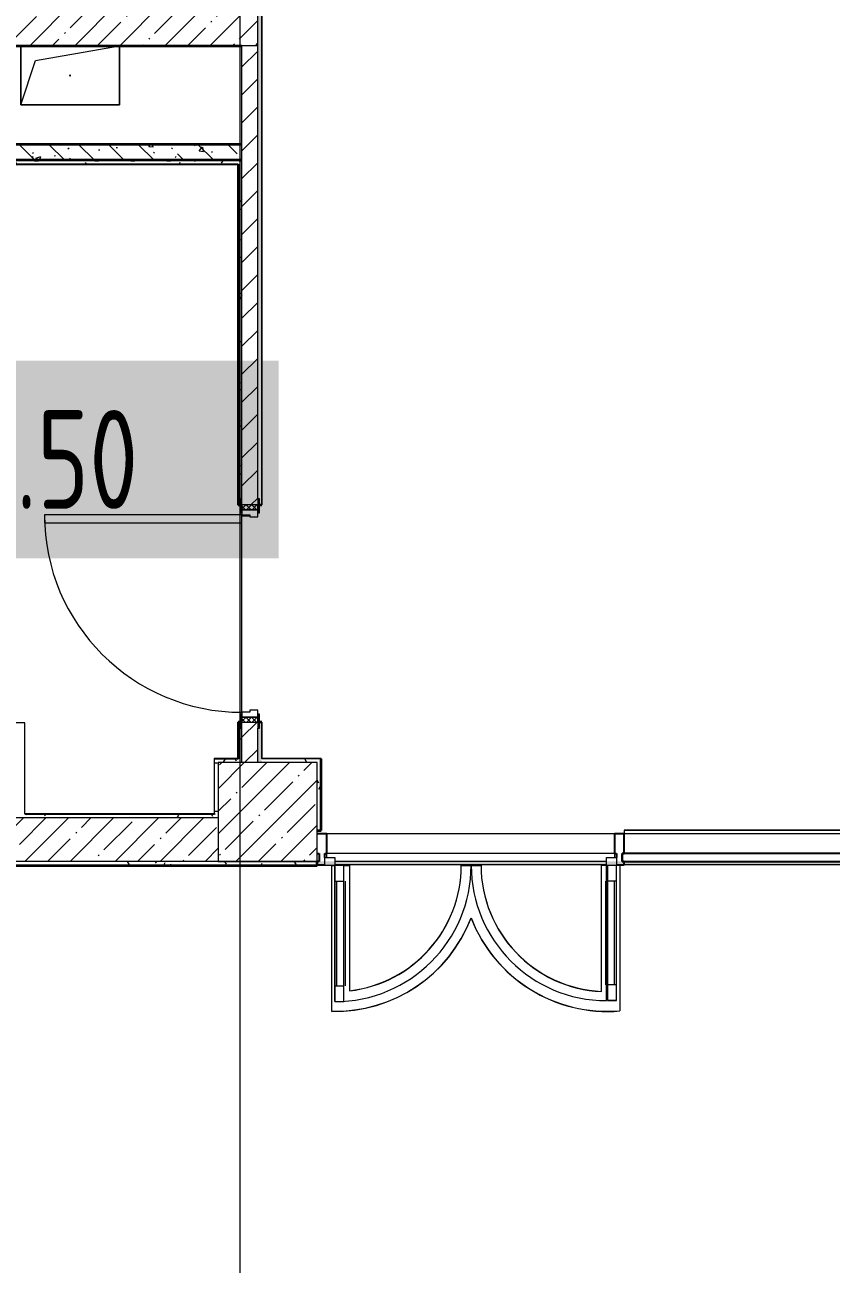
# Model space of a CAD drawing. Header units: millimetres. Extents: x 3914 to 443608, y -156176 to 78197.
# Drawn here: x 274585 to 278667, y -134617 to -128342 of the extents above; entities that cross this region are included whole.
import ezdxf

# ---------------------------------------------------------------- set-up
doc = ezdxf.new("R2010")
doc.units = ezdxf.units.MM
doc.linetypes.add('200_ШТРИХ__ш1_п0_6_', pattern=[160, 100, -60])
doc.linetypes.add('Осевая', pattern=[6350, 1270, -952.5, 3175, -952.5])
doc.layers.add('A-AREA-PATT-2', color=7, linetype='Continuous', lineweight=5, true_color=0xcde0ef, transparency=1)
for name, color, linetype, lineweight in [('A-DETL-GENF', 7, 'Continuous', 9), ('A-DOOR-1', 7, 'Continuous', 5), ('A-DOOR-2', 7, '200_ШТРИХ__ш1_п0_6_', 5), ('A-DOOR-FRAM-2', 7, 'Continuous', 5), ('A-FLOR', 7, 'Continuous', 9), ('A-GENM', 7, 'Continuous', 9), ('A-GLAZ-CURT', 7, 'Continuous', 9), ('A-GLAZ-CURT-2', 7, 'Continuous', 25), ('A-GLAZ-CWMG', 7, 'Continuous', 9), ('A-GLAZ-CWMG-1', 7, 'Continuous', 25), ('A-WALL', 7, 'Continuous', 5), ('A-WALL-1', 7, 'Continuous', 35), ('I-WALL', 7, 'Continuous', 5), ('S-COLS', 7, 'Continuous', 9), ('S-COLS-1', 7, 'Continuous', 5), ('Оси', 7, 'Continuous', 9), ('Оси-2', 7, 'Осевая', 9)]:
    doc.layers.add(name, color=color, linetype=linetype, lineweight=lineweight)
doc.layers.add('A-DOOR-FRAM-1', color=7, linetype='Continuous', lineweight=5, true_color=0xc0c0c0)
doc.layers.add('A-WALL-FNSH-1', color=9, linetype='Continuous', lineweight=5, true_color=0x808080)
doc.styles.add('СПДС', font='ГОСТ тип А.ttf', dxfattribs={"width": 0.9})
pattern_1 = [(45, (174964.42, -145977.62), (-114.04925, 114.04925), []), (45, (175078.47, -145977.62), (-114.04925, 114.04925), [201.612, -40.322, 6.706, -33.617])]
pattern_2 = [(0, (174964.42, -145977.62), (243.84, 60.96), [20.117, -162.763, 20.117, -162.763, -975.36]), (0, (174964.42, -145977.62), (243.84, 60.96), [-365.76, 20.117, -345.643, 20.117, -162.763, -426.72]), (0, (174964.42, -145977.62), (243.84, 60.96), [-914.4, 20.117, -101.803, 20.117, -284.683]), (120, (175055.86, -145947.14), (-174.71291, 180.691634), [20.117, -162.763, 20.117, -162.763, -975.36]), (120, (175055.86, -145947.14), (-174.71291, 180.691634), [-365.76, 20.117, -345.643, 20.117, -162.763, -426.72]), (120, (175055.86, -145947.14), (-174.71291, 180.691634), [-914.4, 20.117, -101.803, 20.117, -284.683]), (240, (175086.34, -145825.22), (-69.12709, -241.651634), [20.117, -162.763, 20.117, -162.763, -975.36]), (240, (175086.34, -145825.22), (-69.12709, -241.651634), [-365.76, 20.117, -345.643, 20.117, -162.763, -426.72]), (240, (175086.34, -145825.22), (-69.12709, -241.651634), [-914.4, 20.117, -101.803, 20.117, -284.683])]

# ---------------------------------------------------------------- blocks, each defined once
blk = doc.blocks.new('GM_Отверстие прямоугольное _в плите_ - Отверстие-21610241-Объем проектирования 2 этажа')
at = {"layer": 'A-GENM'}
for p, q in [((-250, -150), (-250, 150)), ((-250, 150), (-250, -150)), ((-175, 75), (250, 150)), ((250, 150), (250, -150)), ((250, -150), (250, 150)), ((-250, -150), (-175, 75)), ((250, -150), (-250, -150)), ((-250, -150), (250, -150))]:
    blk.add_line(p, q, dxfattribs=at)
for start, end in [(360, 180), (180, 360)]:
    blk.add_arc((0, 0), 2.5, start, end, dxfattribs=at)
blk = doc.blocks.new('BSC_Колонна _Прямоугольная - 500х500-17857564-Объем проектирования 2 этажа')
at = {"layer": 'S-COLS-1'}
h = blk.add_hatch(dxfattribs=at)
h.set_pattern_fill('FP_181', color=256, style=0, pattern_type=2)
h.set_pattern_definition([(45, (-100850, -13650), (-114.04925, 114.04925), []), (45, (-100735.95, -13650), (-114.04925, 114.04925), [201.613, -40.323, 6.706, -33.617])])
h.paths.add_polyline_path([(250, -250), (250, 250), (-250, 250), (-250, -250)])
for p, q in [((250, 250), (-250, 250)), ((-250, 250), (-250, -250)), ((250, -250), (250, 250)), ((-250, -250), (250, -250))]:
    blk.add_line(p, q, dxfattribs=at)
blk = doc.blocks.new('Прямоугольный импост - Импост структурный с накладкой - 160мм Темный-V501-Объем проектирования 2 этажа')
at = {"layer": 'A-GLAZ-CWMG-1'}
for p, q in [((0, 17), (-40, 17)), ((-10, -40), (-10, 0)), ((-10, 0), (0, 0)), ((0, 0), (0, 17)), ((-40, -40), (-50, -40)), ((-50, -40), (-50, -140)), ((-40, -20), (-40, -40)), ((0, -40), (-10, -40)), ((-50, -140), (0, -140))]:
    blk.add_line(p, q, dxfattribs=at)
blk = doc.blocks.new('Прямоугольный импост - Импост структурный с накладкой - 160мм Темный-32427025-Объем проектирования 2 этажа')
at = {"layer": 'A-GLAZ-CWMG'}
for p, q in [((102605, 13540), (101150, 13540)), ((101150, 13420), (101150, 13440)), ((102605, 13440), (101150, 13440)), ((102605, 13440), (102605, 13420)), ((102565, 13400), (101190, 13400)), ((102565, 13383), (101190, 13383))]:
    blk.add_line(p, q, dxfattribs=at)
blk = doc.blocks.new('Системная панель - Стекло - 40мм-32427252-Объем проектирования 2 этажа')
at = {"layer": 'A-GLAZ-CURT-2'}
for p, q in [((720, 40), (-720, 40)), ((-720, 40), (-720, 0)), ((-720, 0), (720, 0)), ((720, 0), (720, 40))]:
    blk.add_line(p, q, dxfattribs=at)
blk = doc.blocks.new('Прямоугольный импост - Импост структурный с накладкой - 160мм Темный-32427244-Объем проектирования 2 этажа')
at = {"layer": 'A-GLAZ-CWMG-1'}
for p, q in [((-15, 17), (25, 17)), ((25, 0), (15, 0)), ((15, 0), (15, -40)), ((25, 17), (25, 0)), ((-25, -140), (-25, -40)), ((-25, -40), (-15, -40)), ((-15, -40), (-15, -20)), ((15, -40), (25, -40)), ((25, -40), (25, -140)), ((25, -140), (-25, -140))]:
    blk.add_line(p, q, dxfattribs=at)
blk = doc.blocks.new('Прямоугольный импост - Импост структурный с накладкой - 160мм Темный-32427250-Объем проектирования 2 этажа')
at = {"layer": 'A-GLAZ-CWMG'}
for p, q in [((104075, 13540), (102655, 13540)), ((104075, 13383), (102655, 13383))]:
    blk.add_line(p, q, dxfattribs=at)

msp = doc.modelspace()

# ---------------------------------------------------------------- hatches: boundary and pattern name
at = {"layer": 'A-AREA-PATT-2'}
h = msp.add_hatch(color=256, dxfattribs=at)
h.paths.add_polyline_path([(273684.9, -132787.6), (273685.4, -132787.6), (273684.9, -132787.6)])
h.paths.add_polyline_path([(276154.4, -132597.6), (276154.4, -132594.6), (277529.4, -132596.1), (277529.4, -132597.6), (277579.4, -132596.1), (277579.4, -132594.6), (280513.9, -132593.8), (280513.9, -132577.6), (276064.4, -132577.6), (276064.4, -132594.6), (276104.4, -132594.6), (276104.4, -132597.6), (276139.5, -132597.6)])
h.paths.add_polyline_path([(287519.9, -132597.6), (287519.9, -132594.6), (290563.9, -132594.6), (290563.9, -132577.6), (286014.9, -132577.6), (286014.9, -132594.6), (286054.9, -132594.6), (286054.9, -132597.6), (286104.9, -132597.2), (286104.9, -132594.6), (287469.9, -132596.1), (287469.9, -132597.6), (287497.5, -132597.6)])
at = {"layer": 'A-DOOR-2'}
h = msp.add_hatch(dxfattribs=at)
h.set_pattern_fill('FP_199', color=256, angle=90, style=0, pattern_type=2)
h.set_pattern_definition([(225, (275619.737, -129583.71), (14.14214, -14.14214), []), (315, (275619.737, -129583.71), (14.14214, 14.14214), [])])
h.paths.add_polyline_path([(275684.7, -130797.6), (275764.4, -130797.6), (275764.4, -130772.6), (275684.4, -130772.6), (275684.4, -130797.6)])
at = {"layer": 'A-DOOR-FRAM-2'}
h = msp.add_hatch(dxfattribs=at)
h.set_pattern_fill('FP_200', color=256, angle=90, style=0, pattern_type=2)
h.set_pattern_definition([(135, (275619.737, -131706.505), (-14.1421, -14.1421), []), (225, (275619.737, -131706.505), (14.1421, -14.1421), [])])
h.paths.add_polyline_path([(275684.4, -131872.6), (275764.4, -131872.6), (275762.1, -131847.6), (275684.4, -131847.6)])
at = {"layer": 'I-WALL'}
h = msp.add_hatch(dxfattribs=at)
h.set_pattern_fill('FP_191', color=256, style=0, pattern_type=2)
h.set_pattern_definition(pattern_2)
h.paths.add_polyline_path([(275764.4, -132077.6), (275784.4, -132056.6), (275784.4, -131872.6), (275772.4, -131872.6), (275772.4, -131902.6), (275764.4, -131902.6), (275764.4, -132057.6)])
h.paths.add_polyline_path([(275784.4, -132077.6), (275784.4, -132057.6), (275764.4, -132077.6)])
h.paths.add_polyline_path([(275784.4, -130772.6), (275784.4, -125222.6), (275764.4, -125222.6), (275764.4, -130742.6), (275772.4, -130742.6), (275772.4, -130772.6)])
h = msp.add_hatch(dxfattribs=at)
h.set_pattern_fill('FP_1', color=256, style=0, pattern_type=2)
h.set_pattern_definition(pattern_1)
h.paths.add_polyline_path([(270699.9, -128447.6), (275764.4, -128447.6), (275764.4, -128227.6), (269544.4, -128227.6), (269544.4, -128447.6), (270551.5, -128447.6)])
h = msp.add_hatch(dxfattribs=at)
h.set_pattern_fill('FP_22', color=256, style=0, pattern_type=2)
h.set_pattern_definition([(45, (174964.42, -145977.62), (-70.71068, 70.71068), [])])
h.paths.add_polyline_path([(275764.4, -132077.6), (275764, -131872.6), (275684.4, -131872.6), (275684.4, -132077.6)])
h.paths.add_polyline_path([(275684.4, -130772.6), (275764.4, -130772.6), (275763, -128447.6), (275684.4, -128447.6), (275684.4, -130758.9)])
h = msp.add_hatch(dxfattribs=at)
h.set_pattern_fill('FP_41', color=256, style=0, pattern_type=2)
h.set_pattern_definition([(135, (174964.42, -145977.62), (-150.8683, -150.8683), [213.36, -35.56, 7.112, -35.56]), (135, (174964.42, -145826.85), (-150.8683, -150.8683), []), (50, (174964.42, -145977.62), (255.05767, -22.3145), [26.67, -293.37]), (355, (174964.42, -145977.62), (-49.3404, 267.47914), [21.336, -234.696]), (100.451, (174985.68, -145979.48), (205.71947, 245.16356), [22.666, -249.326]), (46.184, (174964.42, -145906.5), (379.511, -58.86), [40.005, -440.055]), (96.636, (174996.05, -145911.4), (332.3634, 346.3991), [33.999, -373.989]), (351.184, (174964.42, -145906.5), (332.3669, 346.3953), [32.004, -352.044]), (21, (174999.98, -145924.28), (212.26017, -143.17112), [26.67, -293.37]), (326, (174999.98, -145924.28), (86.52236, 257.8632), [21.336, -234.696]), (71.451, (175017.67, -145936.2), (298.78395, 114.6901), [22.666, -249.326]), (37.5, (174964.42, -145977.62), (4.32385, 118.37751), [6.706, -225.146, 6.706, -231.546, -235.585]), (37.5, (174964.42, -145977.62), (4.32385, 118.37751), [-470.103, 6.706, -228.879]), (7.5, (174964.42, -145977.62), (93.54758, 140.2533), [6.706, -129.134, 6.706, -219.812, -89.789]), (7.5, (174964.42, -145977.62), (93.54758, 140.2533), [-362.356, 6.706, -83.083]), (327.5, (174885.12, -145977.62), (189.82734, -8.02019), [6.706, -82.194, 6.706, -270.662, -368.046]), (327.5, (174885.12, -145977.62), (189.82734, -8.02019), [-366.268, 6.706, -361.34]), (317.5, (174849.56, -145977.62), (207.38114, 35.59764), [6.706, -108.864, 6.706, -177.495, -261.366]), (317.5, (174849.56, -145977.62), (207.38114, 35.59764), [-299.771, 6.706, -254.66])])
h.paths.add_polyline_path([(275624.4, -129027.6), (275684.4, -129027.6), (275684.4, -128947.6), (273684.4, -128947.6), (273684.4, -129027.6), (275564.4, -129027.6)])
h = msp.add_hatch(dxfattribs=at)
h.set_pattern_fill('FP_191', color=256, style=0, pattern_type=2)
h.set_pattern_definition(pattern_2)
h.paths.add_polyline_path([(273684.4, -129047.6), (275663.4, -129047.6), (275664.4, -129027.6), (273684.4, -129027.6)])
h = msp.add_hatch(dxfattribs=at)
h.set_pattern_fill('FP_191', color=256, style=0, pattern_type=2)
h.set_pattern_definition(pattern_2)
h.paths.add_polyline_path([(275664.4, -132057.6), (275684.4, -132057.6), (275684.4, -131902.6), (275676.4, -131902.6), (275676.4, -131872.6), (275664.4, -131872.6), (275664.4, -132051)])
h.paths.add_polyline_path([(275676.4, -130772.6), (275676.4, -130742.6), (275684.4, -130742.6), (275684.4, -129027.6), (275664.4, -129027.6), (275664.4, -130772.6)])
h = msp.add_hatch(dxfattribs=at)
h.set_pattern_fill('FP_191', color=256, style=0, pattern_type=2)
h.set_pattern_definition(pattern_2)
h.paths.add_polyline_path([(275564.4, -132357.6), (275564.4, -132057.6), (275544.4, -132057.6), (275544.4, -132336.6), (275553.8, -132346.5)])
h.paths.add_polyline_path([(275564.4, -132357.6), (275544.4, -132337.6), (275544.4, -132357.6), (275553.4, -132357.6)])
h = msp.add_hatch(dxfattribs=at)
h.set_pattern_fill('FP_191', color=256, style=0, pattern_type=2)
h.set_pattern_definition(pattern_2)
h.paths.add_polyline_path([(275675.8, -132077.6), (275684.4, -132077.6), (275663.4, -132057.6), (275564.4, -132057.6), (275564.4, -132077.6), (275664.4, -132077.6)])
h.paths.add_polyline_path([(275684.4, -132077.6), (275684.4, -132057.6), (275664.4, -132057.6), (275678.4, -132071.6)])
h = msp.add_hatch(dxfattribs=at)
h.set_pattern_fill('FP_191', color=256, style=0, pattern_type=2)
h.set_pattern_definition(pattern_2)
h.paths.add_polyline_path([(276064.4, -132077.6), (276084.4, -132077.6), (276084.4, -132057.6), (275784.4, -132057.6), (275784.4, -132077.6), (275897.9, -132077.6)])
h = msp.add_hatch(dxfattribs=at)
h.set_pattern_fill('FP_191', color=256, style=0, pattern_type=2)
h.set_pattern_definition(pattern_2)
h.paths.add_polyline_path([(276064.4, -132420.6), (276084.4, -132420.6), (276084.4, -132077.6), (276064.4, -132077.6)])
h = msp.add_hatch(dxfattribs=at)
h.set_pattern_fill('FP_191', color=256, style=0, pattern_type=2)
h.set_pattern_definition(pattern_2)
h.paths.add_polyline_path([(274584.4, -132357.6), (275544.4, -132357.6), (275542.6, -132337.6), (274585.4, -132337.6), (274584.7, -132351.9)])
h = msp.add_hatch(dxfattribs=at)
h.set_pattern_fill('FP_1', color=256, style=0, pattern_type=2)
h.set_pattern_definition(pattern_1)
h.paths.add_polyline_path([(274564.4, -132577.6), (275564.4, -132577.4), (275564.4, -132357.6), (273684.4, -132357.6), (273684.4, -132577.6), (274091.1, -132577.6)])
h = msp.add_hatch(dxfattribs=at)
h.set_pattern_fill('FP_191', color=256, style=0, pattern_type=2)
h.set_pattern_definition(pattern_2)
h.paths.add_polyline_path([(275536.6, -132597.6), (276064.4, -132597.6), (276064.4, -132577.6), (273684.4, -132577.6), (273684.7, -132597.6), (274584.4, -132597.6)])

# ---------------------------------------------------------------- linework, layer by layer
at = {"layer": 'A-DETL-GENF'}
for p, q in [((276199.4, -132597.6), (276154.4, -132597.6)), ((276154.4, -133287.6), (276154.4, -132597.6)), ((276199.4, -132597.6), (276154.4, -132597.6)), ((276154.4, -132597.6), (276154.4, -133287.6)), ((276199.4, -133287.6), (276199.4, -132597.6)), ((276199.4, -133287.6), (276199.4, -132597.6)), ((277534.4, -133282.6), (277534.4, -132597.6)), ((277534.4, -132597.6), (277534.4, -133282.6)), ((277579.4, -133282.6), (277579.4, -132597.6)), ((277579.4, -133282.6), (277579.4, -132597.6)), ((276154.4, -132677.6), (276199.4, -132677.6)), ((276164.4, -133207.6), (276164.4, -132677.6)), ((276208.4, -133207.6), (276208.4, -132677.6)), ((277525.4, -133202.6), (277525.4, -132677.6)), ((277579.4, -132677.6), (277534.4, -132677.6)), ((277569.4, -133202.6), (277569.4, -132677.6)), ((276154.4, -133207.6), (276199.4, -133207.6)), ((277579.4, -133202.6), (277534.4, -133202.6)), ((276154.4, -133287.6), (276199.4, -133287.6)), ((276154.4, -133287.6), (276199.4, -133287.6)), ((277579.4, -133282.6), (277534.4, -133282.6)), ((277534.4, -133282.6), (277579.4, -133282.6))]:
    msp.add_line(p, q, dxfattribs=at)
at = {"layer": 'A-DOOR-1'}
for p, q in [((274684.4, -130822.6), (274684.4, -130862.6)), ((275684.4, -130822.6), (274684.4, -130822.6)), ((275684.4, -130862.6), (275684.4, -130822.6)), ((274684.4, -130862.6), (275684.4, -130862.6)), ((276104.4, -132557.6), (276154.4, -132557.6)), ((276104.4, -132597.6), (276104.4, -132557.6)), ((276154.4, -132597.6), (276104.4, -132597.6)), ((276154.4, -132557.6), (276154.4, -132597.6)), ((276154.4, -133287.6), (276154.4, -132597.6)), ((277529.4, -132557.6), (277579.4, -132557.6)), ((277529.4, -132597.6), (277529.4, -132557.6)), ((277529.4, -133282.6), (277529.4, -132597.6)), ((277579.4, -132597.6), (277529.4, -132597.6)), ((277579.4, -132557.6), (277579.4, -132597.6))]:
    msp.add_line(p, q, dxfattribs=at)
for centre, radius, start, end in [((275684.4, -130822.6), 1000, 180, 270), ((276154.4, -132597.6), 690, 270, 0), ((277529.4, -132597.6), 685, 180, 270)]:
    msp.add_arc(centre, radius, start, end, dxfattribs=at)
at = {"layer": 'A-DOOR-FRAM-1'}
for p, q in [((275684.4, -130742.6), (275676.4, -130742.6)), ((275676.4, -130742.6), (275676.4, -130812.6)), ((275684.4, -130812.6), (275684.4, -130742.6)), ((275764.4, -130772.6), (275684.4, -130772.6)), ((275684.4, -130772.6), (275684.4, -130797.6)), ((275772.4, -130742.6), (275764.4, -130742.6)), ((275764.4, -130742.6), (275764.4, -130812.6)), ((275764.4, -130797.6), (275764.4, -130772.6)), ((275772.4, -130812.6), (275772.4, -130742.6)), ((275676.4, -130812.6), (275684.4, -130812.6)), ((275764.4, -130797.6), (275684.4, -130797.6)), ((275684.4, -130797.6), (275684.4, -130822.6)), ((275684.4, -130797.6), (275764.4, -130797.6)), ((275685.4, -130797.6), (275684.4, -130797.6)), ((275684.4, -130797.6), (275684.4, -130812.6)), ((275684.4, -130812.6), (275685.4, -130812.6)), ((275684.4, -130822.6), (275724.4, -130822.6)), ((275685.4, -130812.6), (275685.4, -130797.6)), ((275724.4, -130822.6), (275724.4, -130832.6)), ((275724.4, -130832.6), (275764.4, -130832.6)), ((275764.4, -130797.6), (275763.4, -130797.6)), ((275763.4, -130797.6), (275763.4, -130812.6)), ((275763.4, -130812.6), (275764.4, -130812.6)), ((275764.4, -130832.6), (275764.4, -130797.6)), ((275764.4, -130812.6), (275764.4, -130797.6)), ((275764.4, -130812.6), (275772.4, -130812.6)), ((275684.4, -131832.6), (275676.4, -131832.6)), ((275676.4, -131832.6), (275676.4, -131902.6)), ((275684.4, -131822.6), (275684.4, -131847.6)), ((275724.4, -131822.6), (275684.4, -131822.6)), ((275685.4, -131832.6), (275684.4, -131832.6)), ((275684.4, -131832.6), (275684.4, -131847.6)), ((275684.4, -131902.6), (275684.4, -131832.6)), ((275684.4, -131847.6), (275764.4, -131847.6)), ((275764.4, -131847.6), (275684.4, -131847.6)), ((275684.4, -131847.6), (275684.4, -131872.6)), ((275684.4, -131847.6), (275685.4, -131847.6)), ((275685.4, -131847.6), (275685.4, -131832.6)), ((275764.4, -131812.6), (275724.4, -131812.6)), ((275724.4, -131812.6), (275724.4, -131822.6)), ((275764.4, -131832.6), (275763.4, -131832.6)), ((275763.4, -131832.6), (275763.4, -131847.6)), ((275763.4, -131847.6), (275764.4, -131847.6)), ((275764.4, -131847.6), (275764.4, -131812.6)), ((275764.4, -131847.6), (275764.4, -131832.6)), ((275772.4, -131832.6), (275764.4, -131832.6)), ((275764.4, -131832.6), (275764.4, -131902.6)), ((275764.4, -131872.6), (275764.4, -131847.6)), ((275772.4, -131902.6), (275772.4, -131832.6)), ((275676.4, -131902.6), (275684.4, -131902.6)), ((275684.4, -131872.6), (275764.4, -131872.6)), ((275764.4, -131902.6), (275772.4, -131902.6))]:
    msp.add_line(p, q, dxfattribs=at)
at = {"layer": 'A-FLOR'}
for p, q in [((275684.4, -131821.7), (275684.4, -130821.7)), ((275684.4, -131822.6), (275684.4, -130822.6)), ((275684.4, -130826.7), (275724.4, -130826.7)), ((275684.4, -130827.6), (275724.4, -130827.6)), ((276064.4, -132436.7), (276064.4, -132419.7)), ((276064.4, -132437.6), (276064.4, -132420.6)), ((280494.4, -132419.7), (277619.4, -132419.7)), ((277619.4, -132419.7), (277619.4, -132436.7)), ((280494.4, -132420.6), (277619.4, -132420.6)), ((277619.4, -132420.6), (277619.4, -132437.6)), ((276064.4, -132576.7), (276064.4, -132536.7)), ((276064.4, -132577.6), (276064.4, -132537.6)), ((275564.4, -132576.7), (276064.4, -132576.7)), ((275564.4, -132577.6), (276064.4, -132577.6)), ((276139.5, -133336.5), (276139.5, -132598.2)), ((276139.5, -132598.2), (276154.4, -132598.2)), ((276139.5, -133337.5), (276139.5, -132599.1)), ((276139.5, -132599.1), (276154.4, -132599.1)), ((276199.4, -132598.2), (276228.8, -132598.2)), ((276199.4, -132599.1), (276228.8, -132599.1)), ((276228.8, -132598.2), (276228.8, -133232.3)), ((276228.8, -132599.1), (276228.8, -133233.3)), ((276794.4, -132596.7), (276894.4, -132596.7)), ((276794.4, -132597.6), (276894.4, -132597.6)), ((277504.7, -133236), (277504.7, -132595.2)), ((277504.7, -132595.2), (277529.4, -132595.2)), ((277504.7, -133236.9), (277504.7, -132596.1)), ((277504.7, -132596.1), (277529.4, -132596.1)), ((277579.4, -132595.2), (277597, -132595.2)), ((277579.4, -132596.1), (277597, -132596.1)), ((277597, -132595.2), (277597, -133334)), ((277597, -132596.1), (277597, -133335))]:
    msp.add_line(p, q, dxfattribs=at)
for centre, radius, start, end in [((276154.4, -132596.7), 640, 276.67397, 0), ((276154.4, -132596.7), 640, 276.67397, 0), ((276154.4, -132597.6), 640, 276.67397, 0), ((276154.4, -132597.6), 640, 276.67397, 0), ((277534.4, -132596.7), 640, 180, 267.33511), ((277534.4, -132596.7), 640, 180, 267.33511), ((277534.4, -132597.6), 640, 180, 267.33511), ((277534.4, -132597.6), 640, 180, 267.33511), ((276154.4, -132596.7), 740, 268.84165, 338.81722), ((276154.4, -132596.7), 740, 268.84165, 338.81722), ((276154.4, -132597.6), 740, 268.84165, 338.81722), ((276154.4, -132597.6), 740, 268.84165, 338.81722), ((277534.4, -132596.7), 740, 201.18278, 274.85352), ((277534.4, -132596.7), 740, 201.18278, 274.85352), ((277534.4, -132597.6), 740, 201.18278, 274.85352), ((277534.4, -132597.6), 740, 201.18278, 274.85352)]:
    msp.add_arc(centre, radius, start, end, dxfattribs=at)
at = {"layer": 'A-WALL'}
for p, q in [((275764.4, -130742.6), (275764.4, -125197.6)), ((275784.4, -125202.6), (275784.4, -130772.6)), ((275764.4, -128447.6), (275684.4, -128447.6)), ((275684.4, -130742.6), (275684.4, -128447.6)), ((275664.4, -129047.6), (273704.4, -129047.6)), ((275684.4, -132077.6), (275684.4, -131902.6)), ((275764.4, -132077.6), (275764.4, -131902.6)), ((275784.4, -131872.6), (275784.4, -132057.6)), ((276084.4, -132057.6), (275784.4, -132057.6)), ((274584.4, -132337.6), (275411.9, -132337.6)), ((275564.4, -132357.6), (273684.4, -132357.6)), ((275564.4, -132577.6), (273664.4, -132577.6))]:
    msp.add_line(p, q, dxfattribs=at)
at = {"layer": 'A-WALL-1'}
for p, q in [((272684.4, -128447.6), (275684.4, -128447.6)), ((275684.4, -128947.6), (273684.4, -128947.6)), ((275684.4, -129027.6), (273684.4, -129027.6)), ((275664.4, -129047.6), (275664.4, -130772.6)), ((275664.4, -130772.6), (275676.4, -130772.6)), ((275772.4, -130772.6), (275784.4, -130772.6)), ((275676.4, -131872.6), (275664.4, -131872.6)), ((275664.4, -131872.6), (275664.4, -132057.6)), ((275784.4, -131872.6), (275772.4, -131872.6)), ((275664.4, -132057.6), (275663.4, -132057.6)), ((276084.4, -132420.6), (276084.4, -132057.6)), ((275544.4, -132336.6), (275544.4, -132337.6)), ((276064.4, -132420.6), (276084.4, -132420.6)), ((273684.4, -132597.6), (276064.4, -132597.6)), ((276064.4, -132597.6), (276064.4, -132577.6))]:
    msp.add_line(p, q, dxfattribs=at)
at = {"layer": 'A-WALL-FNSH-1'}
for p, q in [((275785.4, -130772.6), (275785.4, -125223.6)), ((273705.4, -129048.6), (275663.4, -129048.6)), ((275663.4, -129048.6), (275663.4, -130772.6)), ((275663.4, -130772.6), (275664.4, -130772.6)), ((275784.4, -130772.6), (275785.4, -130772.6)), ((274585.4, -131876.6), (273704.4, -131876.6)), ((274585.4, -132336.6), (274585.4, -131876.6)), ((275664.4, -131872.6), (275663.4, -131872.6)), ((275663.4, -131872.6), (275663.4, -132056.6)), ((275785.4, -131872.6), (275784.4, -131872.6)), ((275785.4, -132056.6), (275785.4, -131872.6)), ((275543.4, -132056.6), (275543.4, -132336.6)), ((275663.4, -132056.6), (275543.4, -132056.6)), ((275544.4, -132336.6), (275544.4, -132057.6)), ((275544.4, -132057.6), (275663.4, -132057.6)), ((276085.4, -132056.6), (275785.4, -132056.6)), ((276085.4, -132420.6), (276085.4, -132056.6)), ((275543.4, -132336.6), (274585.4, -132336.6)), ((275411.9, -132337.6), (275544.4, -132337.6)), ((276084.4, -132420.6), (276085.4, -132420.6)), ((273685.4, -132598.6), (276064.4, -132598.6)), ((276064.4, -132598.6), (276064.4, -132597.6))]:
    msp.add_line(p, q, dxfattribs=at)
at = {"layer": 'Оси'}
msp.add_lwpolyline([(275674.4, -147883.9), (275674.4, -142883.9), (275674.4, -128949.3), (275674.4, -123949.3)], dxfattribs=at)
at = {"layer": 'Оси-2'}
msp.add_line((275674.4, -142882.9), (275674.4, -128948.4), dxfattribs=at)

# ---------------------------------------------------------------- block references
at = {"layer": 'A-GENM'}
msp.add_blockref('GM_Отверстие прямоугольное _в плите_ - Отверстие-21610241-Объем проектирования 2 этажа', (274814.4, -128597.6), dxfattribs=at)
at = {"layer": 'A-GLAZ-CURT'}
msp.add_blockref('Системная панель - Стекло - 40мм-32427252-Объем проектирования 2 этажа', (278329.4, -132577.6), dxfattribs=at)
at = {"layer": 'A-GLAZ-CWMG', "rotation": 180}
msp.add_blockref('Прямоугольный импост - Импост структурный с накладкой - 160мм Темный-V501-Объем проектирования 2 этажа', (276064.4, -132577.6), dxfattribs=at)
at = {"layer": 'A-GLAZ-CWMG'}
for name in ['Прямоугольный импост - Импост структурный с накладкой - 160мм Темный-32427025-Объем проектирования 2 этажа', 'Прямоугольный импост - Импост структурный с накладкой - 160мм Темный-32427250-Объем проектирования 2 этажа']:
    msp.add_blockref(name, (174964.4, -145977.6), dxfattribs=at)
at = {"layer": 'A-GLAZ-CWMG', "extrusion": (0, 0, -1), "rotation": 180}
msp.add_blockref('Прямоугольный импост - Импост структурный с накладкой - 160мм Темный-32427244-Объем проектирования 2 этажа', (-277594.4, -132577.6), dxfattribs=at)
at = {"layer": 'S-COLS'}
msp.add_blockref('BSC_Колонна _Прямоугольная - 500х500-17857564-Объем проектирования 2 этажа', (275814.4, -132327.6), dxfattribs=at)

# ---------------------------------------------------------------- texts
at = {"insert": (274292.7, -130292.4), "char_height": 500, "width": 1327.594, "attachment_point": 1, "style": 'СПДС', "bg_fill": 1, "box_fill_scale": 1.5, "bg_fill_color": 7, "bg_fill_true_color": 16777215, "bg_fill_transparency": 0}
msp.add_mtext('2.50', dxfattribs=at)

doc.saveas('drawing.dxf')
